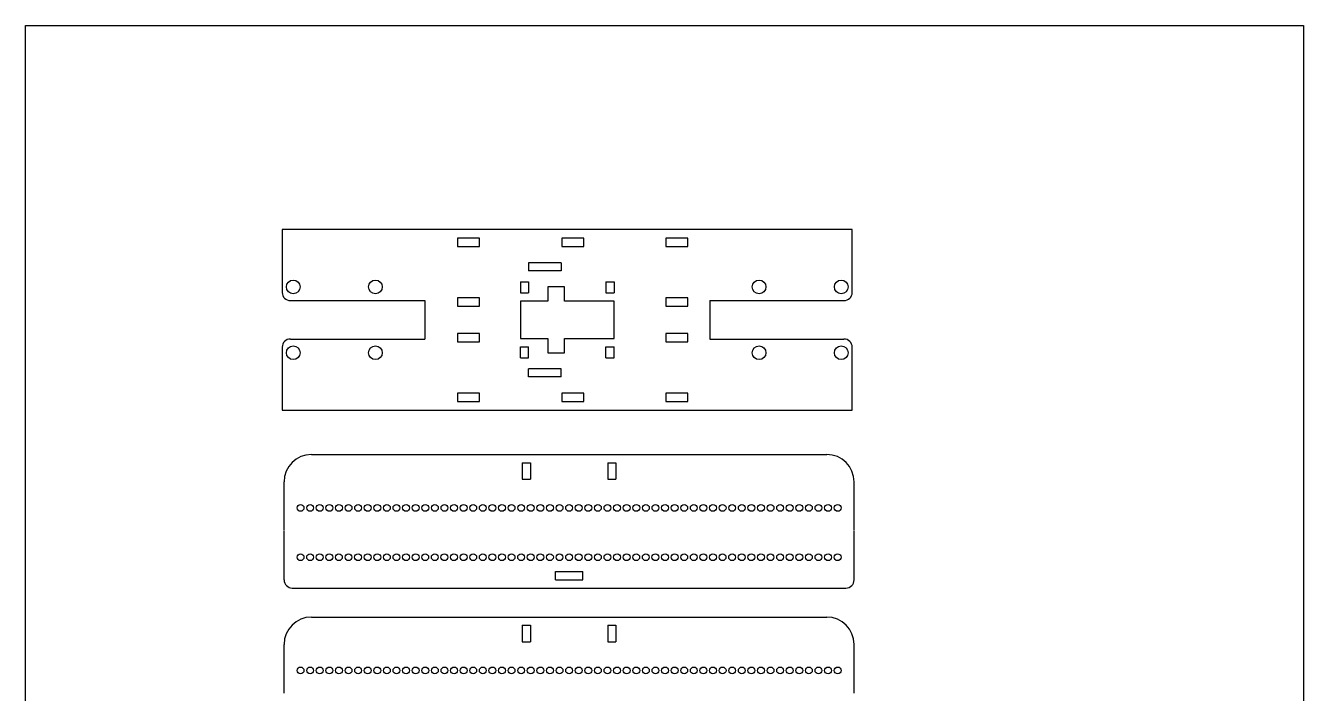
# Model space of a CAD drawing. Header units: inches. Extents: x 25 to 492, y 24 to 506.
# Drawn here: x 25.4 to 491.8, y 262.2 to 505.9 of the extents above; entities that cross this region are included whole.
import ezdxf

# ---------------------------------------------------------------- set-up
doc = ezdxf.new("R2010")
doc.units = ezdxf.units.IN
doc.header["$MEASUREMENT"] = 0

msp = doc.modelspace()

# ---------------------------------------------------------------- linework, layer by layer
at = {"linetype": 'Continuous', "lineweight": 25}
for p, q in [((119.09, 431.52), (119.09, 408.52)), ((327.09, 431.52), (119.09, 431.52)), ((327.09, 408.52), (327.09, 431.52)), ((191.09, 428.32), (183.09, 428.32)), ((183.09, 428.32), (183.09, 425.32)), ((183.09, 425.32), (191.09, 425.32)), ((191.09, 425.32), (191.09, 428.32)), ((229.09, 428.32), (221.09, 428.32)), ((221.09, 428.32), (221.09, 425.32)), ((221.09, 425.32), (229.09, 425.32)), ((229.09, 425.32), (229.09, 428.32)), ((267.09, 428.32), (259.09, 428.32)), ((259.09, 428.32), (259.09, 425.32)), ((259.09, 425.32), (267.09, 425.32)), ((267.09, 425.32), (267.09, 428.32)), ((220.92, 419.37), (208.92, 419.37)), ((220.92, 416.37), (208.92, 416.37)), ((222.04, 410.59), (216.04, 410.59)), ((216.04, 410.59), (216.04, 405.37)), ((222.04, 405.37), (222.04, 410.59)), ((183.09, 406.52), (183.09, 403.52)), ((191.09, 406.52), (183.09, 406.52)), ((191.09, 403.52), (191.09, 406.52)), ((259.09, 406.52), (259.09, 403.52)), ((267.09, 406.52), (259.09, 406.52)), ((267.09, 403.52), (267.09, 406.52)), ((171.09, 405.52), (171.09, 391.52)), ((183.09, 403.52), (191.09, 403.52)), ((216.04, 405.37), (205.99, 405.37)), ((205.99, 405.37), (205.99, 391.67)), ((240.19, 405.37), (222.04, 405.37)), ((240.19, 391.67), (240.19, 405.37)), ((259.09, 403.52), (267.09, 403.52)), ((275.09, 405.52), (275.09, 391.52)), ((191.09, 393.52), (183.09, 393.52)), ((183.09, 393.52), (183.09, 390.52)), ((191.09, 390.52), (191.09, 393.52)), ((267.09, 393.52), (259.09, 393.52)), ((259.09, 393.52), (259.09, 390.52)), ((267.09, 390.52), (267.09, 393.52)), ((119.09, 388.52), (119.09, 365.52)), ((183.09, 390.52), (191.09, 390.52)), ((205.99, 391.67), (216.04, 391.67)), ((216.04, 391.67), (216.04, 386.46)), ((222.04, 386.46), (222.04, 391.67)), ((222.04, 391.67), (240.19, 391.67)), ((259.09, 390.52), (267.09, 390.52)), ((327.09, 365.52), (327.09, 388.52)), ((216.04, 386.46), (222.04, 386.46)), ((220.92, 380.67), (208.92, 380.67)), ((220.92, 377.67), (208.92, 377.67)), ((191.09, 371.72), (183.09, 371.72)), ((183.09, 371.72), (183.09, 368.72)), ((183.09, 368.72), (191.09, 368.72)), ((191.09, 368.72), (191.09, 371.72)), ((229.09, 371.72), (221.09, 371.72)), ((221.09, 371.72), (221.09, 368.72)), ((221.09, 368.72), (229.09, 368.72)), ((229.09, 368.72), (229.09, 371.72)), ((267.09, 371.72), (259.09, 371.72)), ((259.09, 371.72), (259.09, 368.72)), ((259.09, 368.72), (267.09, 368.72)), ((267.09, 368.72), (267.09, 371.72)), ((119.09, 365.52), (327.09, 365.52))]:
    msp.add_line(p, q, dxfattribs=at)
for p, q in [((208.92, 419.37), (208.92, 416.37)), ((220.92, 419.37), (220.92, 416.37)), ((205.99, 412.37), (205.99, 408.37)), ((205.99, 412.37), (208.99, 412.37)), ((208.99, 412.37), (208.99, 408.37)), ((237.19, 412.37), (237.19, 408.37)), ((237.19, 412.37), (240.19, 412.37)), ((240.19, 412.37), (240.19, 408.37)), ((205.99, 408.37), (208.99, 408.37)), ((237.19, 408.37), (240.19, 408.37)), ((122.09, 405.52), (171.09, 405.52)), ((275.09, 405.52), (324.09, 405.52)), ((122.09, 391.52), (171.09, 391.52)), ((205.99, 384.67), (205.99, 388.67)), ((205.99, 388.67), (208.99, 388.67)), ((208.99, 384.67), (208.99, 388.67)), ((237.19, 384.67), (237.19, 388.67)), ((237.19, 388.67), (240.19, 388.67)), ((240.19, 384.67), (240.19, 388.67)), ((275.09, 391.52), (324.09, 391.52)), ((205.99, 384.67), (208.99, 384.67)), ((237.19, 384.67), (240.19, 384.67)), ((208.92, 377.67), (208.92, 380.67)), ((220.92, 377.67), (220.92, 380.67)), ((129.77, 349.4), (317.77, 349.4)), ((206.67, 346.4), (206.67, 340.4)), ((206.67, 346.4), (209.67, 346.4)), ((209.67, 346.4), (209.67, 340.4)), ((237.87, 346.4), (237.87, 340.4)), ((237.87, 346.4), (240.87, 346.4)), ((240.87, 346.4), (240.87, 340.4)), ((119.77, 321.68), (119.77, 339.4)), ((206.67, 340.4), (209.67, 340.4)), ((237.87, 340.4), (240.87, 340.4)), ((327.77, 321.68), (327.77, 339.4)), ((119.77, 303.65), (119.77, 321.38)), ((327.77, 303.65), (327.77, 321.38)), ((218.77, 306.65), (228.77, 306.65)), ((218.77, 303.65), (218.77, 306.65)), ((218.77, 303.65), (228.77, 303.65)), ((228.77, 303.65), (228.77, 306.65)), ((122.77, 300.65), (324.77, 300.65)), ((129.77, 290.08), (317.77, 290.08)), ((206.67, 287.08), (206.67, 281.08)), ((206.67, 287.08), (209.67, 287.08)), ((209.67, 287.08), (209.67, 281.08)), ((237.87, 287.08), (237.87, 281.08)), ((237.87, 287.08), (240.87, 287.08)), ((240.87, 287.08), (240.87, 281.08)), ((119.77, 262.35), (119.77, 280.08)), ((206.67, 281.08), (209.67, 281.08)), ((237.87, 281.08), (240.87, 281.08)), ((327.77, 262.35), (327.77, 280.08))]:
    msp.add_line(p, q)
msp.add_lwpolyline([(25.42, 505.88), (491.75, 505.88), (491.75, 24.36), (25.42, 24.36)], close=True)
for centre, radius in [((123.09, 410.52), 2.5), ((153.09, 410.52), 2.5), ((293.09, 410.52), 2.5), ((323.09, 410.52), 2.5), ((123.09, 386.52), 2.5), ((153.09, 386.52), 2.5), ((293.09, 386.52), 2.5), ((323.09, 386.52), 2.5), ((125.78, 329.9), 1.25), ((129.28, 329.9), 1.25), ((132.78, 329.9), 1.25), ((136.28, 329.9), 1.25), ((139.78, 329.9), 1.25), ((143.28, 329.9), 1.25), ((146.78, 329.9), 1.25), ((150.28, 329.9), 1.25), ((153.78, 329.9), 1.25), ((157.28, 329.9), 1.25), ((160.78, 329.9), 1.25), ((164.28, 329.9), 1.25), ((167.78, 329.9), 1.25), ((171.28, 329.9), 1.25), ((174.78, 329.9), 1.25), ((178.28, 329.9), 1.25), ((181.78, 329.9), 1.25), ((185.28, 329.9), 1.25), ((188.78, 329.9), 1.25), ((192.28, 329.9), 1.25), ((195.78, 329.9), 1.25), ((199.28, 329.9), 1.25), ((202.78, 329.9), 1.25), ((206.28, 329.9), 1.25), ((209.78, 329.9), 1.25), ((213.28, 329.9), 1.25), ((216.78, 329.9), 1.25), ((220.28, 329.9), 1.25), ((223.78, 329.9), 1.25), ((227.28, 329.9), 1.25), ((230.78, 329.9), 1.25), ((234.28, 329.9), 1.25), ((237.78, 329.9), 1.25), ((241.28, 329.9), 1.25), ((244.78, 329.9), 1.25), ((248.28, 329.9), 1.25), ((251.78, 329.9), 1.25), ((255.28, 329.9), 1.25), ((258.78, 329.9), 1.25), ((262.28, 329.9), 1.25), ((265.78, 329.9), 1.25), ((269.28, 329.9), 1.25), ((272.78, 329.9), 1.25), ((276.28, 329.9), 1.25), ((279.78, 329.9), 1.25), ((283.28, 329.9), 1.25), ((286.78, 329.9), 1.25), ((290.28, 329.9), 1.25), ((293.78, 329.9), 1.25), ((297.28, 329.9), 1.25), ((300.78, 329.9), 1.25), ((304.28, 329.9), 1.25), ((307.78, 329.9), 1.25), ((311.28, 329.9), 1.25), ((314.78, 329.9), 1.25), ((318.28, 329.9), 1.25), ((321.78, 329.9), 1.25), ((125.78, 270.58), 1.25), ((129.28, 270.58), 1.25), ((132.78, 270.58), 1.25), ((136.28, 270.58), 1.25), ((139.78, 270.58), 1.25), ((143.28, 270.58), 1.25), ((146.78, 270.58), 1.25), ((150.28, 270.58), 1.25), ((153.78, 270.58), 1.25), ((157.28, 270.58), 1.25), ((160.78, 270.58), 1.25), ((164.28, 270.58), 1.25), ((167.78, 270.58), 1.25), ((171.28, 270.58), 1.25), ((174.78, 270.58), 1.25), ((178.28, 270.58), 1.25), ((181.78, 270.58), 1.25), ((185.28, 270.58), 1.25), ((188.78, 270.58), 1.25), ((192.28, 270.58), 1.25), ((195.78, 270.58), 1.25), ((199.28, 270.58), 1.25), ((202.78, 270.58), 1.25), ((206.28, 270.58), 1.25), ((209.78, 270.58), 1.25), ((213.28, 270.58), 1.25), ((216.78, 270.58), 1.25), ((220.28, 270.58), 1.25), ((223.78, 270.58), 1.25), ((227.28, 270.58), 1.25), ((230.78, 270.58), 1.25), ((234.28, 270.58), 1.25), ((237.78, 270.58), 1.25), ((241.28, 270.58), 1.25), ((244.78, 270.58), 1.25), ((248.28, 270.58), 1.25), ((251.78, 270.58), 1.25), ((255.28, 270.58), 1.25), ((258.78, 270.58), 1.25), ((262.28, 270.58), 1.25), ((265.78, 270.58), 1.25), ((269.28, 270.58), 1.25), ((272.78, 270.58), 1.25), ((276.28, 270.58), 1.25), ((279.78, 270.58), 1.25), ((283.28, 270.58), 1.25), ((286.78, 270.58), 1.25), ((290.28, 270.58), 1.25), ((293.78, 270.58), 1.25), ((297.28, 270.58), 1.25), ((300.78, 270.58), 1.25), ((304.28, 270.58), 1.25), ((307.78, 270.58), 1.25), ((311.28, 270.58), 1.25), ((314.78, 270.58), 1.25), ((318.28, 270.58), 1.25), ((321.78, 270.58), 1.25)]:
    msp.add_circle(centre, radius, dxfattribs=at)
for centre in [(125.77, 311.9), (129.27, 311.9), (132.77, 311.9), (136.27, 311.9), (139.77, 311.9), (143.27, 311.9), (146.77, 311.9), (150.27, 311.9), (153.77, 311.9), (157.27, 311.9), (160.77, 311.9), (164.27, 311.9), (167.77, 311.9), (171.27, 311.9), (174.77, 311.9), (178.27, 311.9), (181.77, 311.9), (185.27, 311.9), (188.77, 311.9), (192.27, 311.9), (195.77, 311.9), (199.27, 311.9), (202.77, 311.9), (206.27, 311.9), (209.77, 311.9), (213.27, 311.9), (216.77, 311.9), (220.27, 311.9), (223.77, 311.9), (227.27, 311.9), (230.77, 311.9), (234.27, 311.9), (237.77, 311.9), (241.27, 311.9), (244.77, 311.9), (248.27, 311.9), (251.77, 311.9), (255.27, 311.9), (258.77, 311.9), (262.27, 311.9), (265.77, 311.9), (269.27, 311.9), (272.77, 311.9), (276.27, 311.9), (279.77, 311.9), (283.27, 311.9), (286.77, 311.9), (290.27, 311.9), (293.77, 311.9), (297.27, 311.9), (300.77, 311.9), (304.27, 311.9), (307.77, 311.9), (311.27, 311.9), (314.77, 311.9), (318.27, 311.9), (321.77, 311.9)]:
    msp.add_circle(centre, 1.25)
at = {"lineweight": 25}
for centre, start, end in [((122.09, 408.52), 180, 270), ((122.09, 388.52), 90, 180), ((324.09, 388.52), 0, 90)]:
    msp.add_arc(centre, 3, start, end, dxfattribs=at)
for centre, radius, start, end in [((324.09, 408.52), 3, 270, 0), ((129.77, 339.4), 10, 90, 180), ((317.77, 339.4), 10, 0, 90), ((122.77, 303.65), 3, 180, 270), ((324.77, 303.65), 3, 270, 0), ((129.77, 280.08), 10, 90, 180), ((317.77, 280.08), 10, 0, 90)]:
    msp.add_arc(centre, radius, start, end)

doc.saveas('drawing.dxf')
